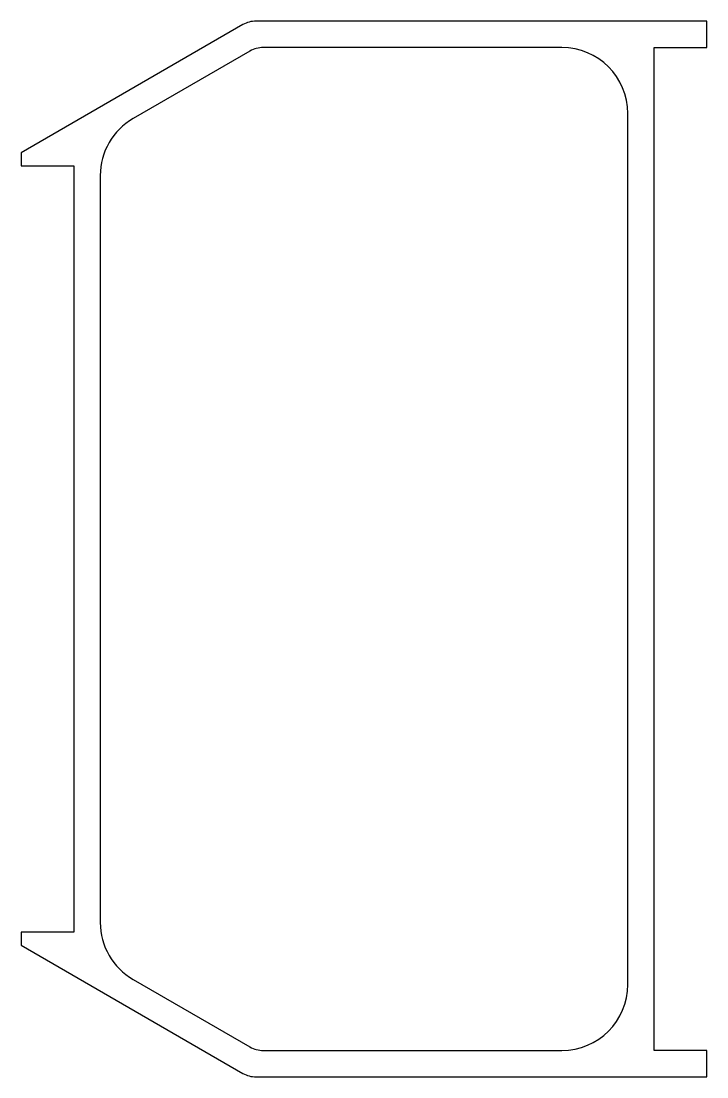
# Model space of a CAD drawing. Header units: metres. Extents: x 52 to 104, y -40 to 40.
import ezdxf

# ---------------------------------------------------------------- set-up
doc = ezdxf.new("R2010")
doc.units = ezdxf.units.M

msp = doc.modelspace()

# ---------------------------------------------------------------- linework, layer by layer
at = {"layer": 'PARAMETRIX'}
for p, q in [((104, 40), (69.8179, 40)), ((104, 38), (104, 40)), ((68.8179, 39.7321), (52, 30.0222)), ((69.3538, 37.7321), (60.5, 32.6203)), ((93, 38), (70.3538, 38)), ((100, -38), (100, 38)), ((100, 38), (104, 38)), ((98, -33), (98, 33)), ((52, 30.0222), (52, 29.0222)), ((52, 29.0222), (56, 29.0222)), ((56, 29.0222), (56, -29.0222)), ((58, 28.2902), (58, -28.2902)), ((56, -29.0222), (52, -29.0222)), ((52, -29.0222), (52, -30.0222)), ((52, -30.0222), (68.8179, -39.7321)), ((60.5, -32.6203), (69.3538, -37.7321)), ((70.3538, -38), (93, -38)), ((104, -38), (100, -38)), ((104, -40), (104, -38)), ((69.8179, -40), (104, -40))]:
    msp.add_line(p, q, dxfattribs=at)
for centre, radius, start, end in [((69.8179, 38), 2, 90, 120), ((70.3538, 36), 2, 90, 120), ((93, 33), 5, 0, 90), ((63, 28.2902), 5, 120, 180), ((63, -28.2902), 5, 180, 240), ((93, -33), 5, 270, 0), ((70.3538, -36), 2, 240, 270), ((69.8179, -38), 2, 240, 270)]:
    msp.add_arc(centre, radius, start, end, dxfattribs=at)

doc.saveas('drawing.dxf')
